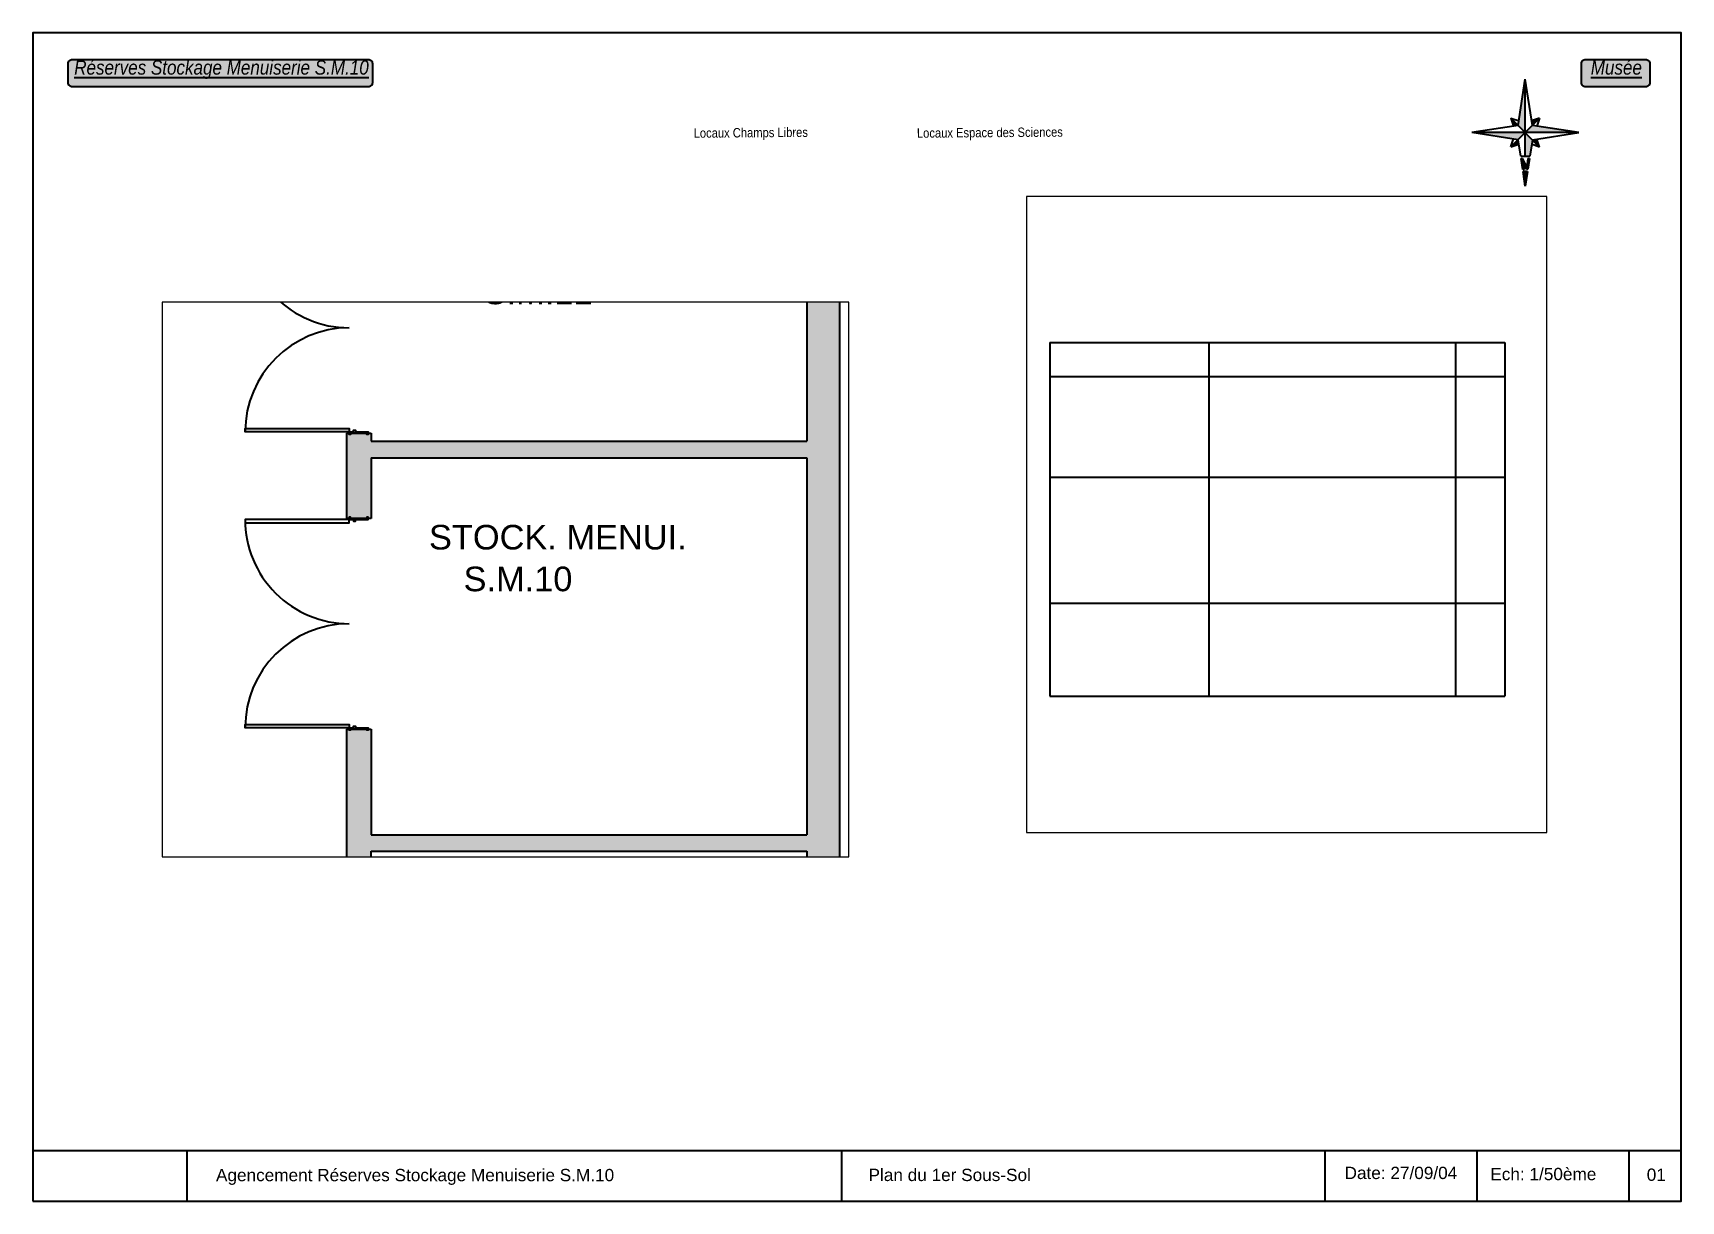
# Paper-space layout 'SM10-50é' of a CAD drawing. Header units: millimetres. Extents: x 11 to 413, y 16 to 301.
# The model-space entities are those that its viewports show. They can reach past a viewport. Long polylines and large blocks are cut down to what shows.
import ezdxf

# ---------------------------------------------------------------- set-up
doc = ezdxf.new("R2010")
doc.units = ezdxf.units.MM
doc.header["$LTSCALE"] = 0.3
doc.header["$MEASUREMENT"] = 0
doc.linetypes.add('ACAD_ISO02W100', pattern=[15, 12, -3])
doc.layers.get('0').update_dxf_attribs({"linetype": 'CONTINUOUS'})
for name, color, linetype in [('-CART', 225, 'CONTINUOUS'), ('-LEGENDE', 3, 'CONTINUOUS'), ('02-MURS-PORTEUR', 1, 'CONTINUOUS'), ('05-MEN-INT', 4, 'CONTINUOUS'), ('08-EQUI-HANDI', 151, 'CONTINUOUS'), ('10-ANN-NOMPIECE', 3, 'CONTINUOUS'), ('10-ANN-NOMPIECE-CODE', 171, 'CONTINUOUS'), ('14-HACH-MURS', 253, 'CONTINUOUS'), ('14-HACH-ZONE-CHAMPS-LIBRE', 123, 'CONTINUOUS')]:
    doc.layers.add(name, color=color, linetype=linetype)
doc.layers.add('-FEN', color=7, linetype='CONTINUOUS', plot=False)
doc.styles.add('NDP', font='ARIAL.TTF', dxfattribs={"height": 0.2})
doc.styles.add('REPCOUP', font='ARIAL.TTF', dxfattribs={"width": 0.85, "height": 0.6})
doc.styles.add('TRAME', font='ARIAL.TTF')

# ---------------------------------------------------------------- blocks, each defined once
blk = doc.blocks.new('Nord-11')
at = {"linetype": 'Continuous'}
for points in [[(0, 34), (-1.4, 24.7), (0, 24.7)], [(1.6, 23.4), (0.7, 23.4), (1.3, 19.3), (-0.7, 23.3), (-1.6, 23.3), (-2.7, 16.4), (-1.7, 16.4), (-0.9, 21.8), (1.7, 16.4), (2.7, 16.4)], [(0, 15), (-2.9, 15), (-4.5, 4.5), (0, 0)], [(0, 0), (-34, 0), (-4.5, -4.5)], [(-4.5, 4.5), (-9.1, 9.2), (-7.4, 4.1)], [(34, 0), (4.6, 4.5), (0, 0)], [(4.5, -4.5), (0, 0), (0, -34)], [(9.2, 9.1), (4.1, 7.4), (4.5, 4.5), (4.6, 4.5)], [(-4, -7.4), (-4.5, -4.5), (-9.1, -9.1)], [(7.4, -4.1), (4.5, -4.5), (9.1, -9.2)]]:
    blk.add_hatch(color=256, dxfattribs=at).paths.add_polyline_path(points)
for p, q in [((-1.4, 24.7), (0, 34)), ((0, 34), (0, 24.7)), ((0, 34), (1.4, 24.7)), ((-2.7, 16.4), (-1.6, 23.3)), ((-1.7, 16.4), (-0.9, 21.8)), ((-1.6, 23.3), (-0.7, 23.3)), ((-1.4, 24.7), (1.4, 24.7)), ((-0.9, 21.8), (1.7, 16.4)), ((-0.7, 23.3), (1.3, 19.3)), ((0.7, 23.4), (1.3, 19.3)), ((0.7, 23.4), (1.6, 23.4)), ((1.6, 23.4), (2.7, 16.4)), ((-4.5, 4.5), (-2.9, 15)), ((2.9, 15), (-2.9, 15)), ((-1.7, 16.4), (-2.7, 16.4)), ((0, 15), (0, -34)), ((2.7, 16.4), (1.7, 16.4)), ((2.9, 15), (4.5, 4.5)), ((-4.5, 4.5), (-34, 0)), ((-34, 0), (34, 0)), ((-34, 0), (-4.5, -4.5)), ((-9.1, 9.2), (9.1, -9.2)), ((-9.1, 9.2), (-4, 7.4)), ((-9.1, 9.2), (-7.4, 4.1)), ((0, 0), (-9.1, -9.1)), ((0, 0), (9.2, 9.1)), ((9.2, 9.1), (4.1, 7.4)), ((4.5, 4.5), (34, 0)), ((4.5, -4.5), (34, 0)), ((9.2, 9.1), (7.4, 4)), ((-9.1, -9.1), (-7.4, -4.1)), ((-9.1, -9.1), (-4, -7.4)), ((-4.5, -4.5), (0, -34)), ((4.5, -4.5), (0, -34)), ((9.1, -9.2), (4, -7.4)), ((9.1, -9.2), (7.4, -4.1))]:
    blk.add_line(p, q, dxfattribs=at)
blk = doc.blocks.new('M20L125D')
for points in [[(-255.5, 1.5), (-255.5, 128.5), (-251.5, 128.5), (-251.5, 1.5)], [(-1.5, 1.5), (-1.5, 128.5), (-5.5, 128.5), (-5.5, 1.5)], [(-257, 0), (-258.5, 0), (-258.5, 1.5), (-255.5, 1.5), (-255.5, -3.5), (-253.5, -3.5), (-253.5, -6), (-255.5, -6), (-255.5, -21.5), (-258.5, -21.5), (-258.5, -20), (-257, -20)], [(0, 0), (1.5, 0), (1.5, 1.5), (-1.5, 1.5), (-1.5, -3.5), (-3.5, -3.5), (-3.5, -6), (-1.5, -6), (-1.5, -21.5), (1.5, -21.5), (1.5, -20), (0, -20)]]:
    blk.add_lwpolyline(points, close=True)
for centre, start, end in [((-255.5, 1.5), 0, 90), ((-1.5, 1.5), 90, 180)]:
    blk.add_arc(centre, 127, start, end)

msp = doc.modelspace()

# ---------------------------------------------------------------- hatches: boundary and pattern name
at = {"layer": '14-HACH-MURS'}
msp.add_hatch(color=256, dxfattribs=at).paths.add_polyline_path([(33360.724, 51671.766), (33360.477, 51671.726), (33360.327, 51672.637), (33358.962, 51672.412), (33358.913, 51672.708), (33361.409, 51673.118), (33361.325, 51673.627), (33361.523, 51673.659), (33361.606, 51673.151), (33379.918, 51676.166), (33382.736, 51659.054), (33352.234, 51654.031), (33351.815, 51654.114), (33349.071, 51670.783), (33348.939, 51670.761), (33348.89, 51671.057), (33356.378, 51672.29), (33356.426, 51671.994), (33355.007, 51671.761), (33355.486, 51668.853), (33355.19, 51668.804), (33354.711, 51671.712), (33349.465, 51670.848), (33350.65, 51663.652), (33355.896, 51664.516), (33355.417, 51667.423), (33355.714, 51667.472), (33356.434, 51663.094), (33356.138, 51663.045), (33355.929, 51664.318), (33350.683, 51663.455), (33351.43, 51658.916), (33356.676, 51659.78), (33356.556, 51660.51), (33356.852, 51660.558), (33357.021, 51659.532), (33356.725, 51659.484), (33356.709, 51659.582), (33351.463, 51658.718), (33352.186, 51654.327), (33357.432, 51655.191), (33357.142, 51656.948), (33357.438, 51656.996), (33357.728, 51655.24), (33363.048, 51656.116), (33363.019, 51656.292), (33363.265, 51656.332), (33363.294, 51656.157), (33370.274, 51657.306), (33369.99, 51659.033), (33369.891, 51659.017), (33369.859, 51659.214), (33369.958, 51659.23), (33369.936, 51659.358), (33370.134, 51659.391), (33370.472, 51657.339), (33382.391, 51659.301), (33379.671, 51675.822), (33360.574, 51672.677)])

# ---------------------------------------------------------------- linework, layer by layer
at = {"layer": '-LEGENDE'}
for p, q in [((33432.336, 51829.647), (33421.382, 51827.843)), ((33433.739, 51821.129), (33432.336, 51829.647)), ((33429.909, 51820.499), (33428.507, 51829.016)), ((33423.972, 51819.521), (33422.57, 51828.038)), ((33422.785, 51819.326), (33421.382, 51827.843)), ((33432.705, 51827.404), (33421.751, 51825.6)), ((33433.204, 51824.372), (33422.251, 51822.569)), ((33433.603, 51821.953), (33422.649, 51820.149)), ((33433.603, 51821.953), (33422.649, 51820.149)), ((33433.603, 51821.953), (33422.649, 51820.149)), ((33433.603, 51821.953), (33422.649, 51820.149)), ((33433.739, 51821.129), (33422.785, 51819.326))]:
    msp.add_line(p, q, dxfattribs=at)
at = {"layer": '02-MURS-PORTEUR'}
for p, q in [((33350.65, 51663.652), (33349.465, 51670.848)), ((33356.434, 51663.094), (33355.714, 51667.472)), ((33355.417, 51667.423), (33355.896, 51664.516)), ((33349.81, 51666.293), (33351.815, 51654.114)), ((33355.896, 51664.516), (33350.65, 51663.652)), ((33355.929, 51664.318), (33350.683, 51663.455)), ((33356.138, 51663.045), (33355.929, 51664.318)), ((33351.43, 51658.916), (33350.683, 51663.455)), ((33356.434, 51663.094), (33356.138, 51663.045)), ((33356.556, 51660.51), (33356.852, 51660.558)), ((33356.676, 51659.78), (33356.556, 51660.51)), ((33357.021, 51659.532), (33356.852, 51660.558)), ((33356.676, 51659.78), (33351.43, 51658.916)), ((33356.709, 51659.582), (33351.463, 51658.718)), ((33356.725, 51659.484), (33356.709, 51659.582)), ((33357.021, 51659.532), (33356.725, 51659.484)), ((33352.186, 51654.327), (33351.463, 51658.718)), ((33357.142, 51656.948), (33357.438, 51656.996)), ((33357.432, 51655.191), (33357.142, 51656.948)), ((33357.728, 51655.24), (33357.438, 51656.996))]:
    msp.add_line(p, q, dxfattribs=at)
at = {"layer": '08-EQUI-HANDI', "linetype": 'ACAD_ISO02W100'}
msp.add_circle((33352.259, 51665.38), 0.75, dxfattribs=at)

# ---------------------------------------------------------------- block references
at = {"layer": '05-MEN-INT', "extrusion": (0, 0, -1), "yscale": 0.009999999998770808, "zscale": -0.009999999999999995}
for p, xscale, rotation in [((-33356.803, 51660.55), -0.009999999998770808, 80.64942633056745), ((-33357.389, 51656.988), -0.01000000000478052, 80.6531863145601)]:
    msp.add_blockref('M20L125D', p, dxfattribs=dict(at, xscale=xscale, rotation=rotation))

# ---------------------------------------------------------------- texts
at = {"layer": '10-ANN-NOMPIECE', "style": 'NDP'}
for s, p in [('VESTIAIRES HOM.', (33355.17, 51664.917)), ('STOCK. MENUI.', (33355.797, 51660.769)), ('FINIT. PEINT.', (33356.142, 51657.259))]:
    msp.add_text(s, height=0.3, rotation=189.3506, dxfattribs=at).set_placement(p)
at = {"layer": '10-ANN-NOMPIECE-CODE', "style": 'NDP'}
for s, p in [('S.C.3.1.A', (33354.752, 51665.331)), ('S.M.10', (33355.298, 51661.203)), ('S.M.11', (33355.625, 51657.708))]:
    msp.add_text(s, height=0.3, rotation=189.3506, dxfattribs=at).set_placement(p)

psp = doc.layouts.new('SM10-50é')

# ---------------------------------------------------------------- hatches: boundary and pattern name
at = {"layer": '-LEGENDE'}
h = psp.add_hatch(color=253, dxfattribs=at)
edge = h.paths.add_edge_path()
edge.add_line((20.74, 294.39), (92.93, 294.39))
edge.add_arc((92.93, 293.39), 1, 0, 90, ccw=False)
edge.add_line((93.93, 293.39), (93.93, 288.7))
edge.add_arc((92.93, 288.7), 1, -90, 0, ccw=False)
edge.add_line((92.93, 287.7), (20.74, 287.7))
edge.add_arc((20.74, 288.7), 1, 180, 270, ccw=False)
edge.add_line((19.74, 288.7), (19.74, 293.39))
edge.add_arc((20.74, 293.39), 1, 90, 180, ccw=False)
h = psp.add_hatch(color=253, dxfattribs=at)
edge = h.paths.add_edge_path()
edge.add_line((389.84, 294.39), (404.52, 294.39))
edge.add_arc((404.52, 293.39), 1, 0, 90, ccw=False)
edge.add_line((405.52, 293.39), (405.52, 288.7))
edge.add_arc((404.52, 288.7), 1, -90, 0, ccw=False)
edge.add_line((404.52, 287.7), (389.84, 287.7))
edge.add_arc((389.84, 288.7), 1, 180, 270, ccw=False)
edge.add_line((388.84, 288.7), (388.84, 293.39))
edge.add_arc((389.84, 293.39), 1, 90, 180, ccw=False)

# ---------------------------------------------------------------- linework, layer by layer
at = {"layer": '-CART'}
for p, q in [((11.14, 28.21), (413.14, 28.21)), ((48.68, 28.21), (48.68, 15.85)), ((208.39, 28.21), (208.39, 15.85)), ((326.35, 15.85), (326.35, 28.21)), ((363.41, 15.85), (363.41, 28.21)), ((400.48, 15.85), (400.48, 28.21))]:
    psp.add_line(p, q, dxfattribs=at)
psp.add_lwpolyline([(11.14, 15.85), (413.14, 15.85), (413.14, 300.85), (11.14, 300.85)], close=True, dxfattribs=at)
at = {"layer": '-LEGENDE'}
for points in [[(20.74, 294.39), (92.93, 294.39, -0.414214), (93.93, 293.39), (93.93, 288.7, -0.414214), (92.93, 287.7), (20.74, 287.7, -0.414214), (19.74, 288.7), (19.74, 293.39, -0.414214)], [(389.84, 294.39), (404.52, 294.39, -0.414214), (405.52, 293.39), (405.52, 288.7, -0.414214), (404.52, 287.7), (389.84, 287.7, -0.414214), (388.84, 288.7), (388.84, 293.39, -0.414214)]]:
    psp.add_lwpolyline(points, format="xyb", close=True, dxfattribs=at)

# ---------------------------------------------------------------- block references
at = {"layer": '-LEGENDE', "xscale": 0.384, "yscale": 0.384, "zscale": 0.384, "rotation": 180}
psp.add_blockref('Nord-11', (375.16, 276.53), dxfattribs=at)

# ---------------------------------------------------------------- texts
at = {"layer": '-LEGENDE', "char_height": 4.5, "width": 210.4361, "attachment_point": 1, "style": 'REPCOUP'}
for s, insert in [('{\\fArial|b0|i1|c0|p34;\\H0.7778x;\\LRéserves Stockage Menuiserie S.M.10}', (21.21, 294.18)), ('{\\fArial|b0|i1|c0|p34;\\H0.7778x;\\LMusée}', (391.13, 294.18))]:
    psp.add_mtext(s, dxfattribs=dict(at, insert=insert))
at = {"layer": '-LEGENDE', "color": 3, "width": 210.4361, "attachment_point": 1, "style": 'TRAME'}
for s, insert, char_height in [('{\\H0.8571x;Date: 27/09/04}', (331.07, 24.22), 3.5), ('Ech: 1/50ème', (366.63, 23.94), 3), ('Agencement Réserves Stockage Menuiserie S.M.10', (55.79, 23.69), 3), ('Plan du 1er Sous-Sol', (214.96, 23.73), 3), ('01', (404.78, 23.78), 3)]:
    psp.add_mtext(s, dxfattribs=dict(at, insert=insert, char_height=char_height))
at = {"layer": '14-HACH-ZONE-CHAMPS-LIBRE', "color": 3, "char_height": 2.295, "width": 284.0887, "attachment_point": 1, "rotation": 0.4396, "style": 'REPCOUP'}
for s, insert in [('Locaux Champs Libres', (172.29, 277.57)), ('Locaux Espace des Sciences', (226.75, 277.57))]:
    psp.add_mtext(s, dxfattribs=dict(at, insert=insert))

# ---------------------------------------------------------------- viewports
at = {"layer": '-FEN', "view_twist_angle": 170.64942633}
vp = psp.add_viewport(center=(316.96, 183.36), size=(126.97, 155.099), view_center_point=(-41403.343, -45704.623), view_height=15.5099, status=3, dxfattribs=at)
vp.frozen_layers = ['14-HACH-MURS', '14-HACH-ZONE-CHAMPS-LIBRE']
vp = psp.add_viewport(center=(126.38, 167.5), size=(167.51, 135.3649), view_center_point=(-41305.231, -45555.225), view_height=6.76825, dxfattribs=at)
vp.frozen_layers = ['14-HACH-ZONE-CHAMPS-LIBRE']

doc.saveas('drawing.dxf')
